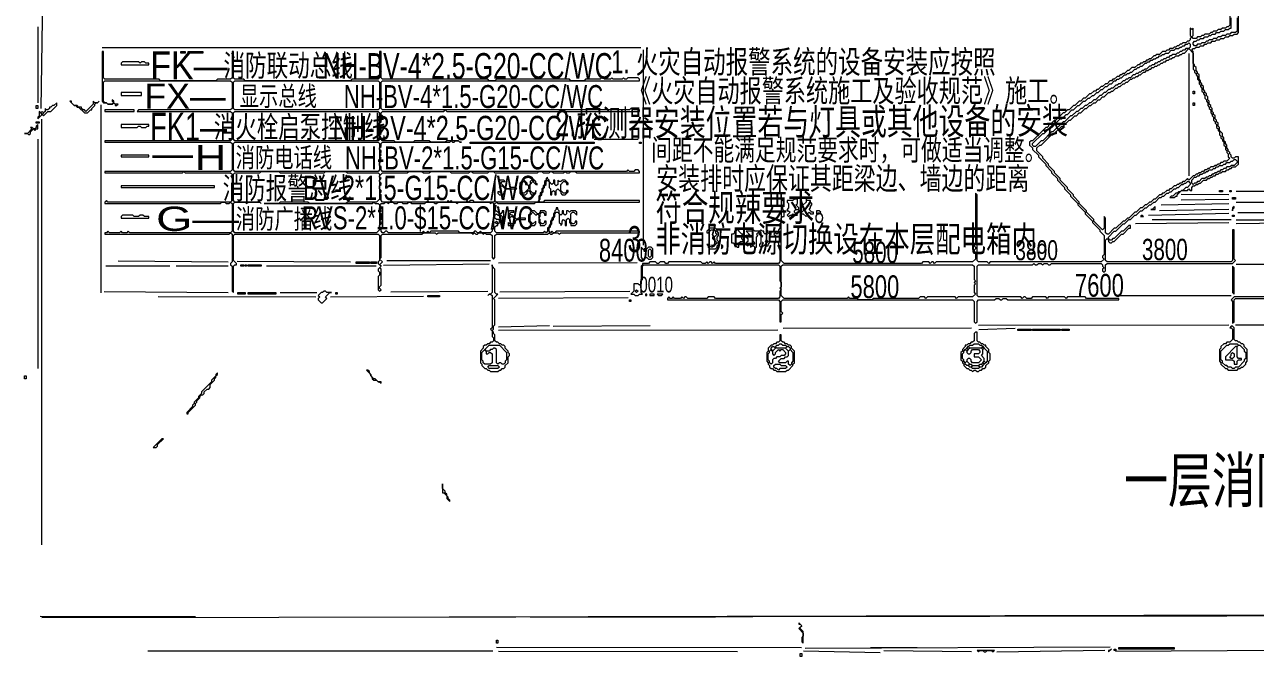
# Model space of a CAD drawing. Extents: x 10 to 1972, y 10 to 1395.
# Drawn here: x 10 to 853, y 10 to 442 of the extents above; entities that cross this region are included whole.
import ezdxf

# ---------------------------------------------------------------- set-up
doc = ezdxf.new("R2010")
doc.units = 0
for name, color, linetype, lineweight in [('OCR_TEXT', 6, 'Continuous', 0), ('TRACE_CURVE', 6, 'Continuous', 0), ('TRACE_STRAIGHT', 5, 'Continuous', 0), ('TRACE_TEXT_SYMBOL', 6, 'Continuous', 0)]:
    doc.layers.add(name, color=color, linetype=linetype, lineweight=lineweight)
doc.styles.add('wqy-unicode', font='wqy-unicode.lff')

msp = doc.modelspace()

# ---------------------------------------------------------------- linework, layer by layer
at = {"layer": 'TRACE_CURVE', "color": 6}
for points in [[(826, 432), (828, 432), (829, 433), (831, 433), (832, 434), (834, 434), (835, 435), (837, 435), (838, 436), (840, 436), (841, 437), (841, 449), (840, 449), (838, 451), (838, 453), (839, 454), (839, 455), (837, 457)], [(835, 449), (835, 442), (834, 441), (833, 441), (832, 440), (830, 440), (829, 439), (827, 439), (826, 438), (824, 438), (823, 437), (822, 437), (821, 436), (818, 436), (817, 435), (816, 435), (815, 434), (813, 434), (812, 433), (810, 433), (809, 434), (810, 435), (810, 440), (809, 439), (808, 440), (808, 435), (809, 434), (808, 433), (808, 432), (807, 431), (806, 431), (805, 430), (803, 430), (802, 429), (801, 429), (800, 428), (799, 428), (798, 427), (797, 427), (796, 426), (794, 426), (793, 425), (792, 425), (791, 424), (789, 424), (787, 422), (785, 422), (784, 421), (783, 421), (781, 419), (780, 419), (779, 418), (778, 418), (777, 417), (776, 417), (775, 416), (774, 416), (773, 415), (772, 415), (770, 413), (768, 413)], [(840, 447), (840, 438), (839, 437), (836, 437), (835, 436), (833, 436), (832, 435), (830, 435), (829, 434), (827, 434), (826, 433), (824, 433), (823, 432), (821, 432), (820, 431), (819, 431), (818, 430), (816, 430), (815, 429), (813, 429), (812, 428), (811, 428), (810, 429), (810, 430), (811, 431), (812, 431), (813, 432), (814, 432), (815, 433), (817, 433), (818, 434), (820, 434), (821, 435), (822, 435), (823, 436), (825, 436), (826, 437), (828, 437), (829, 438), (831, 438), (832, 439), (834, 439), (835, 440), (836, 440), (836, 447)], [(806, 429), (807, 430), (808, 429), (808, 427), (807, 426), (805, 426), (804, 425), (803, 425), (802, 424), (801, 424), (800, 423), (799, 423), (798, 422), (796, 422), (795, 421), (794, 421), (793, 420), (792, 420), (791, 419), (790, 419), (789, 418), (788, 418), (787, 417), (786, 417), (785, 416), (784, 416), (783, 415), (782, 415), (781, 414), (780, 414), (778, 412), (777, 412), (776, 411), (775, 411), (774, 410), (773, 410), (772, 409), (771, 409), (770, 408), (769, 408), (767, 406), (766, 406), (765, 405), (764, 405), (763, 404), (762, 404), (760, 402), (759, 402), (758, 401), (757, 401), (755, 399), (754, 399), (753, 398), (752, 398), (750, 396), (749, 396), (747, 394), (746, 394), (743, 391), (742, 391), (740, 389), (739, 389), (737, 387), (736, 387)], [(835, 354), (835, 355), (834, 356), (834, 357), (833, 358), (833, 360), (832, 361), (832, 362), (831, 363), (831, 365), (830, 366), (830, 368), (828, 370), (828, 372), (827, 373), (827, 375), (826, 376), (826, 377), (825, 378), (825, 380), (824, 381), (824, 382), (823, 383), (823, 385), (822, 386), (822, 387), (821, 388), (821, 390), (820, 391), (820, 393), (819, 394), (819, 395), (818, 396), (818, 397), (817, 398), (817, 400), (816, 401), (816, 402), (815, 403), (815, 404), (814, 405), (814, 408), (813, 409), (813, 410), (812, 411), (812, 413), (811, 414), (811, 415), (810, 416), (810, 424), (809, 425), (810, 426), (811, 426), (812, 427), (814, 427), (815, 428), (817, 428), (818, 429), (819, 429), (820, 430), (822, 430), (823, 431), (825, 431), (826, 432)], [(63, 424), (63, 390), (64, 389), (66, 389), (67, 388), (70, 388), (71, 389), (72, 388), (72, 387), (73, 387), (74, 388), (72, 388), (71, 389), (71, 390), (70, 391), (70, 390), (71, 389), (70, 388), (67, 388), (66, 389), (65, 389), (64, 390), (64, 403), (65, 404), (151, 404), (152, 403), (152, 385), (151, 384), (88, 384), (87, 383), (151, 383), (152, 382), (152, 364), (151, 363), (65, 363), (65, 362), (151, 362), (152, 361), (152, 343), (151, 342), (65, 342), (65, 341), (118, 341), (119, 342), (120, 341), (151, 341), (152, 340), (152, 322), (151, 321), (67, 321), (66, 322), (65, 321), (65, 320), (144, 320), (145, 321), (147, 321), (148, 320), (150, 320), (151, 321), (152, 320), (152, 301), (151, 300), (82, 300), (81, 301)], [(152, 424), (152, 406), (151, 405), (142, 405), (141, 404), (103, 404), (102, 405), (65, 405), (64, 406), (64, 424), (63, 424)], [(264, 362), (263, 363), (255, 363), (254, 364), (254, 365), (253, 366), (253, 367), (254, 368), (254, 373), (253, 374), (253, 375), (254, 376), (254, 382), (255, 383), (297, 383), (298, 384), (299, 383), (431, 383), (431, 384), (427, 384), (426, 385), (425, 385), (424, 384), (255, 384), (254, 385), (254, 403), (255, 404), (431, 404), (431, 405), (430, 406), (423, 406), (422, 405), (421, 405), (420, 406), (419, 405), (413, 405), (412, 406), (411, 405), (407, 405), (406, 406), (405, 406), (404, 405), (394, 405), (393, 404), (384, 404), (383, 405), (333, 405), (332, 404), (328, 404), (327, 405), (255, 405), (254, 406), (254, 424), (253, 424), (253, 406), (252, 405), (234, 405), (233, 404), (161, 404), (160, 405), (154, 405), (153, 406), (153, 424), (152, 424)], [(779, 417), (780, 417), (781, 418), (782, 418), (783, 419), (784, 419), (785, 420), (786, 420), (787, 421), (788, 421), (789, 422), (790, 422), (791, 423), (793, 423), (795, 425), (797, 425), (798, 426), (800, 426), (801, 427), (802, 427), (803, 428), (804, 428), (805, 429), (806, 429)], [(788, 416), (789, 416), (790, 417), (791, 417), (792, 418), (793, 418), (794, 419), (795, 419), (796, 420), (797, 420), (798, 421), (800, 421), (801, 422), (802, 422), (803, 423), (804, 423), (807, 426)], [(807, 426), (810, 423), (810, 412), (811, 411), (811, 410), (812, 409), (812, 408), (813, 407), (813, 405), (814, 404), (814, 402), (815, 401), (815, 400), (816, 399), (816, 397), (817, 396), (817, 395), (818, 394), (818, 392), (819, 391), (819, 390), (820, 389), (820, 387), (821, 386), (821, 385), (822, 384), (822, 382), (823, 381), (823, 380), (824, 379), (824, 377), (825, 376), (825, 375), (826, 374), (826, 372), (827, 371), (827, 370), (828, 369), (828, 367), (829, 366), (829, 365), (830, 364), (830, 363), (831, 362), (831, 360), (832, 359), (832, 357), (833, 356), (833, 355), (834, 354), (834, 352), (835, 351), (833, 349), (831, 349), (830, 348), (829, 348), (828, 347), (827, 347), (826, 346), (825, 346), (824, 345), (822, 345), (821, 344), (820, 344)], [(768, 413), (766, 411), (765, 411), (763, 409), (762, 409), (761, 408), (760, 408), (759, 407), (758, 407), (756, 405), (755, 405), (754, 404), (753, 404), (751, 402), (750, 402), (748, 400), (747, 400), (745, 398), (744, 398), (743, 397), (742, 397), (740, 395), (739, 395), (736, 392), (735, 392), (733, 390), (732, 390), (729, 387), (728, 387), (725, 384), (724, 384), (722, 382), (721, 382), (716, 377), (715, 377), (712, 374), (711, 374), (711, 373), (710, 372), (709, 372), (700, 363), (699, 363), (698, 362), (698, 360), (700, 358), (700, 357), (704, 353), (704, 352), (709, 347), (709, 346), (713, 342), (713, 341), (717, 337), (717, 336), (722, 331), (722, 330), (726, 326), (726, 325), (731, 320), (731, 319), (736, 314), (736, 313), (741, 308), (741, 307)], [(736, 387), (734, 385), (733, 385), (731, 383), (730, 383), (727, 380), (726, 380), (722, 376), (721, 376), (714, 369), (713, 369), (707, 363), (706, 363), (702, 359), (701, 359), (700, 360), (700, 361), (707, 368), (708, 368), (714, 374), (715, 374), (719, 378), (720, 378), (723, 381), (724, 381), (727, 384), (728, 384), (731, 387), (732, 387), (735, 390), (736, 390), (738, 392), (739, 392), (741, 394), (742, 394), (744, 396), (745, 396), (747, 398), (748, 398), (750, 400), (751, 400), (753, 402), (754, 402), (756, 404), (757, 404), (758, 405), (759, 405), (760, 406), (761, 406), (763, 408), (764, 408), (765, 409), (766, 409), (767, 410), (768, 410), (770, 412), (771, 412), (772, 413), (773, 413), (774, 414), (775, 414), (777, 416), (778, 416), (779, 417)], [(719, 337), (715, 341), (715, 342), (711, 346), (711, 347), (707, 351), (707, 352), (703, 356), (703, 358), (705, 360), (706, 360), (713, 367), (714, 367), (720, 373), (721, 373), (725, 377), (726, 377), (729, 380), (730, 380), (732, 382), (733, 382), (736, 385), (737, 385), (739, 387), (740, 387), (742, 389), (743, 389), (745, 391), (746, 391), (748, 393), (749, 393), (752, 396), (753, 396), (754, 397), (755, 397), (757, 399), (758, 399), (759, 400), (760, 400), (762, 402), (763, 402), (764, 403), (765, 403), (767, 405), (768, 405), (769, 406), (770, 406), (771, 407), (772, 407), (773, 408), (774, 408), (776, 410), (777, 410), (778, 411), (779, 411), (780, 412), (781, 412), (782, 413), (783, 413), (784, 414), (785, 414), (786, 415), (787, 415), (788, 416)], [(316, 342), (317, 341), (327, 341), (328, 342), (331, 342), (332, 341), (361, 341), (362, 342), (364, 342), (365, 341), (369, 341), (370, 342), (371, 342), (372, 341), (379, 341), (380, 342), (381, 341), (383, 341), (384, 342), (387, 342), (388, 341), (431, 341), (431, 342), (430, 343), (428, 343), (427, 342), (424, 342), (423, 343), (422, 342), (255, 342), (254, 343), (254, 345), (253, 346), (253, 348), (254, 349), (253, 350), (254, 351), (253, 352), (254, 353), (253, 354), (254, 355), (254, 356), (253, 357), (253, 358), (254, 359), (254, 361), (255, 362), (301, 362), (302, 363), (303, 362), (304, 362), (305, 363), (307, 363), (308, 362), (309, 362), (308, 362), (307, 363), (299, 363), (298, 362), (288, 362), (287, 363), (277, 363), (276, 362), (264, 362)], [(800, 331), (802, 333), (803, 333), (804, 334), (805, 334), (806, 335), (807, 335), (808, 334), (808, 333), (806, 331), (805, 331), (803, 329), (802, 329), (801, 328), (800, 328), (799, 327), (798, 327), (796, 325), (795, 325), (794, 324), (797, 324), (798, 325), (799, 325), (799, 326), (802, 329), (806, 329), (807, 330), (808, 329), (809, 329), (809, 331), (810, 332), (811, 332), (812, 333), (813, 333), (814, 334), (815, 334), (817, 336), (819, 336), (820, 337), (821, 337), (822, 338), (823, 338), (824, 339), (825, 339), (826, 340), (827, 340), (828, 341), (829, 341), (830, 342), (832, 342), (833, 343), (834, 343), (835, 344), (836, 344), (837, 345), (839, 345), (841, 347), (841, 352), (839, 352), (838, 351), (837, 351), (836, 352), (836, 353), (835, 354)], [(368, 337), (368, 338), (367, 337), (367, 336), (366, 335), (366, 333), (365, 332), (365, 331), (364, 330), (364, 328), (363, 327), (363, 326), (362, 325), (362, 322), (361, 321), (333, 321), (332, 322), (332, 335), (332, 322), (331, 321), (318, 321), (317, 322), (315, 322), (314, 321), (313, 322), (312, 321), (303, 321), (302, 322), (301, 321), (300, 322), (299, 321), (287, 321), (286, 322), (285, 321), (262, 321), (261, 322), (260, 321), (255, 321), (254, 322), (254, 326), (253, 327), (254, 328), (254, 329), (253, 330), (253, 332), (254, 333), (254, 334), (253, 335), (253, 336), (254, 337), (253, 338), (253, 339), (255, 341), (272, 341), (273, 342), (282, 342), (283, 341), (287, 341), (288, 342), (301, 342), (302, 341), (314, 341), (315, 342), (316, 342)], [(820, 344), (819, 343), (818, 343), (817, 342), (816, 342), (815, 341), (814, 341), (813, 340), (812, 340), (811, 339), (810, 339), (807, 336), (806, 337), (804, 335), (803, 335), (802, 334), (801, 334), (800, 333), (799, 333), (798, 332), (797, 332), (795, 330), (794, 330), (793, 329), (792, 329), (790, 327), (789, 327), (788, 326), (787, 326), (784, 323), (783, 323), (781, 321), (780, 321), (778, 319), (777, 319), (775, 317), (774, 317), (771, 314), (770, 314), (766, 310), (765, 310), (763, 308), (762, 308), (757, 303), (756, 303), (752, 299), (751, 299), (750, 300), (750, 310), (749, 311), (749, 303), (748, 302), (742, 308), (742, 309), (737, 314), (737, 315), (732, 320), (732, 321), (728, 325), (728, 326), (724, 330), (724, 331), (719, 336), (719, 337)], [(359, 320), (360, 321), (431, 321), (431, 322), (366, 322), (365, 321), (363, 321), (362, 322), (363, 323), (363, 325), (364, 326), (364, 327), (365, 328), (365, 330), (366, 331), (366, 332), (367, 333), (367, 335), (368, 336), (369, 335), (369, 331), (370, 330), (370, 326), (371, 326), (371, 328), (372, 329), (373, 328), (373, 326), (374, 326), (374, 329), (375, 330), (377, 328), (377, 327), (378, 326), (380, 326), (382, 328), (382, 329), (381, 329), (381, 328), (380, 327), (379, 327), (377, 329), (377, 333), (379, 335), (380, 335), (381, 334), (381, 333), (382, 333), (382, 334), (380, 336), (378, 336), (377, 335), (376, 335), (375, 336), (375, 333), (374, 332), (373, 333), (373, 336), (372, 336), (372, 334), (371, 333), (369, 335), (369, 336), (368, 337)], [(748, 274), (749, 273), (750, 274), (750, 278), (751, 279), (837, 279), (839, 281), (838, 282), (838, 302), (837, 302), (837, 281), (836, 280), (751, 280), (750, 281), (750, 295), (751, 296), (752, 295), (752, 294), (753, 293), (754, 293), (755, 294), (756, 294), (761, 299), (762, 299), (766, 303), (767, 303), (767, 305), (766, 305), (762, 301), (761, 301), (756, 296), (755, 296), (754, 295), (753, 295), (752, 296), (752, 297), (756, 301), (757, 301), (762, 306), (763, 306), (766, 309), (767, 309), (770, 312), (771, 312), (774, 315), (775, 315), (777, 317), (778, 317), (780, 319), (781, 319), (783, 321), (784, 321), (787, 324), (788, 324), (789, 325), (790, 325), (792, 327), (793, 327), (794, 328), (795, 328), (797, 330), (798, 330), (799, 331), (800, 331)], [(256, 320), (257, 321), (258, 321), (259, 320), (260, 321), (262, 321), (263, 320), (265, 320), (266, 321), (268, 321), (269, 320), (272, 320), (273, 321), (274, 321), (275, 320), (284, 320), (285, 321), (290, 321), (291, 320), (292, 320), (293, 321), (305, 321), (306, 320), (307, 321), (328, 321), (329, 320), (330, 321), (331, 320), (331, 303), (330, 302), (330, 301), (329, 300), (323, 300), (322, 301), (321, 300), (320, 300), (319, 301), (318, 301), (317, 300), (308, 300), (307, 301), (288, 301), (287, 300), (286, 301), (285, 300), (284, 300), (283, 301), (282, 300), (259, 300), (258, 301), (257, 301), (256, 300), (255, 300), (254, 301), (254, 303), (253, 304), (253, 305), (254, 306), (254, 307), (253, 308), (254, 309), (254, 313), (253, 314), (254, 315)], [(385, 314), (386, 314), (388, 312), (388, 314), (387, 315), (384, 315), (383, 314), (382, 315), (381, 315), (381, 313), (380, 312), (379, 313), (379, 315), (378, 315), (378, 313), (377, 312), (376, 313), (376, 315), (375, 316), (375, 317), (374, 317), (374, 316), (373, 315), (373, 314), (372, 313), (372, 311), (371, 310), (371, 309), (370, 308), (370, 306), (369, 305), (369, 304), (368, 303), (368, 301), (367, 300), (366, 301), (365, 300), (333, 300), (332, 301), (332, 304), (333, 305), (334, 305), (334, 306), (335, 307), (335, 309), (333, 309), (332, 310), (332, 312), (333, 313), (334, 312), (336, 312), (337, 311), (337, 305), (338, 305), (338, 315), (337, 315), (337, 314), (336, 313), (335, 313), (332, 316), (332, 320), (333, 321), (334, 320), (359, 320)], [(741, 307), (746, 302), (746, 301), (749, 298), (749, 285), (748, 284), (748, 283), (749, 282), (747, 280), (671, 280), (670, 279), (669, 280), (663, 280), (662, 281), (662, 326), (661, 327), (661, 292), (660, 291), (661, 290), (661, 289), (660, 288), (660, 287), (661, 286), (661, 282), (659, 280), (634, 280), (633, 279), (632, 280), (631, 280), (630, 279), (629, 280), (625, 280), (624, 279), (530, 279), (528, 281), (528, 310), (529, 311), (530, 311), (530, 315), (529, 316), (529, 319), (530, 320), (530, 321), (528, 323), (528, 327), (528, 307), (527, 306), (527, 303), (526, 302), (526, 300), (525, 299), (524, 300), (523, 299), (524, 298), (524, 293), (525, 294), (526, 293), (526, 292), (527, 291), (527, 280), (526, 279), (483, 279), (482, 280), (481, 279)], [(254, 315), (253, 316), (253, 317), (254, 318), (253, 319), (254, 320), (256, 320)], [(323, 300), (324, 299), (325, 300), (326, 299), (329, 299), (330, 298), (330, 283), (331, 282), (332, 283), (332, 298), (333, 299), (368, 299), (369, 300), (370, 299), (371, 299), (372, 300), (375, 300), (376, 299), (377, 300), (431, 300), (431, 301), (374, 301), (373, 300), (372, 300), (371, 301), (370, 300), (369, 301), (369, 303), (370, 304), (370, 305), (371, 306), (371, 308), (372, 309), (372, 310), (373, 311), (373, 313), (374, 314), (375, 314), (376, 313), (376, 307), (377, 306), (377, 305), (378, 306), (378, 308), (379, 309), (380, 308), (380, 305), (381, 305), (381, 309), (382, 310), (383, 309), (383, 307), (384, 306), (384, 305), (387, 305), (388, 306), (388, 308), (387, 308), (387, 307), (386, 306), (385, 306), (384, 307), (384, 313), (385, 314)], [(81, 301), (80, 300), (77, 300), (76, 301), (75, 300), (68, 300), (67, 301), (66, 300), (65, 300), (65, 299), (150, 299), (151, 300), (152, 299), (152, 280), (151, 279), (151, 278), (152, 277), (152, 260), (153, 259), (153, 277), (154, 278), (155, 278), (155, 279), (153, 281), (153, 298), (154, 299), (252, 299), (253, 298), (253, 281), (252, 280), (252, 279), (254, 277), (252, 275), (252, 274), (253, 273), (253, 271), (252, 270), (252, 261), (253, 260), (254, 261), (253, 262), (253, 263), (254, 264), (254, 275), (253, 276), (254, 277), (253, 278), (255, 280), (253, 282), (254, 283), (254, 298), (255, 299), (282, 299), (283, 300), (291, 300), (292, 299), (293, 300), (316, 300), (317, 299), (318, 300), (319, 299), (320, 299), (321, 300), (323, 300)], [(481, 279), (480, 280), (479, 280), (478, 279), (477, 280), (476, 279), (474, 279), (473, 280), (451, 280), (450, 279), (449, 279), (448, 280), (445, 280), (444, 279), (443, 279), (442, 280), (438, 280), (437, 279), (433, 279), (433, 278), (432, 277), (432, 265), (431, 264), (430, 265), (427, 265), (427, 260), (425, 258), (427, 258), (428, 257), (430, 257), (431, 258), (433, 258), (432, 259), (432, 267), (433, 268), (433, 277), (434, 278), (526, 278), (527, 277), (527, 267), (528, 266), (528, 263), (527, 262), (528, 261), (527, 260), (527, 256), (526, 255), (483, 255), (482, 256), (478, 256), (477, 255), (464, 255), (463, 256), (462, 256), (461, 255), (460, 256), (459, 255), (455, 255), (454, 256), (453, 255), (452, 255), (451, 256), (450, 255), (450, 254)], [(450, 254), (526, 254), (527, 253), (527, 239), (528, 239), (528, 244), (529, 245), (528, 246), (528, 253), (529, 254), (659, 254), (660, 253), (660, 239), (661, 238), (662, 239), (662, 253), (663, 254), (674, 254), (675, 255), (677, 255), (678, 254), (679, 254), (680, 255), (682, 255), (683, 254), (759, 254), (759, 255), (737, 255), (736, 256), (724, 256), (723, 255), (722, 256), (711, 256), (710, 255), (709, 256), (700, 256), (699, 255), (696, 255), (695, 256), (694, 256), (693, 255), (692, 256), (663, 256), (662, 257), (662, 277), (663, 278), (700, 278), (701, 279), (702, 278), (703, 278), (704, 279), (706, 279), (707, 278), (708, 279), (710, 279), (711, 278), (712, 278), (713, 279), (747, 279), (748, 278), (748, 277), (749, 276), (748, 275), (748, 274)], [(330, 278), (330, 259), (329, 258), (328, 258), (327, 257), (328, 258), (329, 258), (330, 257), (330, 235), (329, 234), (330, 233), (330, 229), (331, 228), (331, 226), (330, 225), (329, 225), (328, 224), (327, 224), (326, 223), (325, 223), (324, 222), (324, 221), (322, 219), (322, 211), (323, 210), (323, 209), (325, 207), (326, 207), (327, 206), (328, 206), (329, 205), (334, 205), (335, 206), (336, 206), (337, 207), (338, 207), (339, 208), (339, 209), (341, 211), (341, 215), (342, 216), (342, 217), (341, 218), (341, 219), (339, 221), (339, 222), (338, 223), (337, 223), (336, 224), (335, 224), (334, 225), (333, 225), (332, 226), (332, 230), (331, 231), (331, 232), (330, 233), (331, 234), (331, 236), (332, 237), (332, 254), (331, 255), (334, 258), (333, 258)], [(333, 258), (332, 259), (332, 275), (330, 277), (330, 278)]]:
    msp.add_lwpolyline(points, dxfattribs=at)
for points in [[(153, 403), (154, 404), (252, 404), (253, 403), (253, 385), (252, 384), (154, 384), (153, 385)], [(153, 382), (154, 383), (252, 383), (253, 382), (253, 364), (252, 363), (154, 363), (153, 364)], [(153, 361), (154, 362), (252, 362), (253, 361), (253, 343), (252, 342), (154, 342), (153, 343)], [(837, 349), (838, 350), (839, 350), (840, 349), (840, 348), (838, 346), (836, 346), (835, 345), (833, 345), (832, 344), (831, 344), (830, 343), (829, 343), (828, 342), (827, 342), (826, 341), (825, 341), (824, 340), (823, 340), (822, 339), (821, 339), (820, 338), (819, 338), (818, 337), (816, 337), (814, 335), (813, 335), (812, 334), (811, 334), (810, 333), (809, 334), (809, 336), (811, 338), (812, 338), (813, 339), (814, 339), (815, 340), (816, 340), (817, 341), (818, 341), (819, 342), (820, 342), (821, 343), (823, 343), (824, 344), (825, 344), (826, 345), (827, 345), (828, 346), (830, 346), (831, 347), (832, 347), (833, 348), (835, 348), (836, 349)], [(171, 341), (172, 342), (184, 342), (185, 341), (215, 341), (216, 342), (230, 342), (231, 341), (252, 341), (253, 340), (253, 323), (251, 321), (231, 321), (230, 320), (205, 320), (204, 321), (185, 321), (184, 320), (174, 320), (248, 320), (249, 321), (250, 320), (252, 320), (253, 319), (253, 302), (251, 300), (154, 300), (153, 301), (153, 320), (154, 321), (161, 321), (162, 320), (163, 321), (171, 321), (172, 320), (171, 321), (154, 321), (153, 322), (153, 340), (154, 341)], [(332, 307), (333, 308), (334, 307), (333, 306)], [(528, 277), (529, 278), (659, 278), (660, 277), (660, 268), (661, 267), (660, 266), (661, 265), (660, 264), (660, 259), (661, 258), (659, 256), (649, 256), (648, 255), (647, 256), (628, 256), (627, 255), (626, 256), (623, 256), (622, 255), (591, 255), (590, 254), (581, 254), (580, 255), (575, 255), (574, 256), (573, 255), (530, 255), (528, 257)], [(428, 260), (429, 261), (430, 260), (429, 259)], [(325, 220), (326, 219), (326, 217), (327, 217), (328, 218), (329, 218), (330, 217), (330, 211), (329, 210), (325, 210), (324, 211), (324, 212), (323, 213), (323, 218)], [(328, 223), (335, 223), (340, 218), (340, 213), (339, 212), (339, 211), (338, 210), (337, 210), (336, 211), (335, 211), (334, 210), (333, 211), (333, 220), (332, 221), (331, 221), (330, 220), (329, 220), (328, 219), (326, 219), (325, 220)], [(327, 208), (328, 209), (334, 209), (335, 208), (334, 207), (328, 207)]]:
    msp.add_lwpolyline(points, close=True, dxfattribs=at)
at = {"layer": 'TRACE_STRAIGHT', "color": 5}
for p, q in [((21.41, 385.11), (22.48, 461.37)), ((19, 441), (19, 389)), ((63.12, 426.86), (431.88, 426.85)), ((433.59, 291.38), (433.61, 425.13)), ((807.07, 422.62), (807.07, 338.87)), ((62.07, 387.62), (62.07, 258.88)), ((21.7, 86.38), (21.71, 377.62)), ((19, 364), (19, 207)), ((400, 364), (430, 364)), ((801.86, 326.4), (834.38, 326.05)), ((801.86, 322.49), (834.39, 323.01)), ((839.37, 328.48), (1089.37, 328.51)), ((839.38, 320.8), (1098.13, 320.94)), ((779.36, 312.07), (834.39, 313.36)), ((786.85, 315.12), (834.38, 316.07)), ((788.1, 319.15), (834.4, 320.02)), ((840.63, 313.74), (1020.63, 313.78)), ((770.6, 306.34), (834.37, 307)), ((782, 309), (836, 309)), ((839.36, 306.35), (904.37, 307.03)), ((839.37, 308.77), (1098.12, 309.02)), ((74.11, 280.81), (149.36, 280.01)), ((155.61, 280.52), (233.12, 280.01)), ((255.62, 277.75), (328.13, 278.68)), ((258, 281), (329, 281)), ((334.37, 279.35), (429.37, 279.55)), ((839.38, 278.4), (1096.88, 278.4)), ((65.63, 277.37), (109.38, 277.38)), ((113.84, 277.41), (149.38, 277.24)), ((175.62, 277.28), (250.63, 277.38)), ((64.38, 259.82), (149.38, 259.13)), ((101.35, 256.34), (209.38, 256.14)), ((185, 259), (210, 259)), ((219.38, 256.02), (283.13, 256.5)), ((260.62, 259.62), (327.13, 260.03)), ((334.37, 255.27), (423.13, 255.7)), ((335.36, 259.58), (424.38, 260.1)), ((760, 257), (836, 257)), ((334.36, 235.65), (369.4, 236.53)), ((371.87, 236.14), (438.13, 236.54)), ((663.12, 236.81), (834.38, 236.89)), ((839, 237), (867, 237)), ((334.37, 233.39), (525.63, 233.45)), ((529.38, 234.71), (658.13, 234.8)), ((663.13, 233.7), (688.14, 234.58)), ((20.63, 37.55), (126.88, 37.33)), ((21.88, 36.72), (833.13, 37.74)), ((300.62, 37.17), (968.12, 38.59)), ((356, 37), (483, 37)), ((728, 38), (968, 38)), ((834.38, 38.13), (969.38, 38.29)), ((94.38, 13.74), (330.63, 13.89)), ((333.13, 16.37), (541.88, 15.99)), ((334.37, 13.48), (498.13, 13.29)), ((543.12, 13.7), (595.65, 12.56)), ((544.37, 15.59), (753.14, 16.56)), ((589, 16), (621, 16)), ((598.13, 14.01), (658.15, 13.28)), ((675.62, 13.11), (749.39, 14.22)), ((756.87, 13.5), (913.12, 14.57))]:
    msp.add_line(p, q, dxfattribs=at)
at = {"layer": 'TRACE_TEXT_SYMBOL', "color": 6}
for points in [[(117, 424), (120, 424), (120, 423), (117, 423)], [(122, 424), (132, 424), (132, 423), (122, 423)], [(77, 417), (76, 416), (76, 415), (95, 415), (95, 416), (93, 416), (92, 417), (90, 417), (89, 416), (88, 417)], [(810, 397), (811, 397), (811, 395), (810, 395)], [(32, 389), (30, 387), (29, 387), (28, 386), (27, 386), (27, 385), (26, 384), (25, 384), (24, 385), (24, 383), (23, 382), (22, 383), (21, 382), (20, 383), (20, 380), (19, 379), (19, 378), (22, 381), (23, 380), (26, 383), (28, 383), (32, 387)], [(41, 390), (44, 387), (45, 387), (46, 386), (47, 386), (51, 382), (53, 382), (55, 384), (56, 384), (56, 385), (58, 387), (58, 388), (59, 389), (60, 389), (61, 390), (60, 389), (58, 389), (57, 390), (57, 388), (52, 383), (51, 384), (50, 384), (49, 385), (49, 386), (47, 386), (46, 387), (44, 387), (42, 389), (42, 390)], [(76, 396), (76, 394), (90, 394), (90, 396)], [(810, 389), (811, 389), (811, 387), (810, 387)], [(18, 387), (19, 387), (19, 385), (18, 385)], [(21, 382), (22, 383), (23, 382), (22, 381)], [(65, 384), (65, 383), (85, 383), (85, 384)], [(19, 374), (18, 373), (18, 372), (17, 371), (16, 371), (15, 372), (14, 372), (15, 371), (12, 368), (10, 368), (12, 368), (13, 367), (14, 368), (14, 369), (16, 371), (17, 370), (18, 371), (19, 371)], [(18, 376), (20, 376), (20, 375), (18, 375)], [(76, 374), (76, 372), (87, 372), (88, 373), (89, 373), (90, 372), (93, 372), (94, 373), (95, 373), (95, 374)], [(315, 362), (400, 362), (400, 361), (315, 361)], [(431, 362), (432, 362), (432, 361), (431, 361)], [(76, 353), (76, 352), (95, 352), (95, 353)], [(76, 332), (76, 331), (140, 331), (140, 332)], [(335, 336), (335, 331), (336, 332), (337, 332), (339, 330), (339, 329), (338, 328), (338, 327), (337, 326), (335, 328), (334, 328), (334, 327), (335, 326), (338, 326), (339, 327), (339, 329), (340, 330), (347, 330), (346, 331), (343, 331), (342, 330), (340, 330), (336, 334), (337, 335), (339, 335), (338, 336)], [(351, 336), (349, 334), (349, 327), (350, 326), (353, 326), (354, 327), (354, 328), (355, 329), (356, 328), (356, 327), (357, 326), (359, 326), (360, 327), (360, 329), (360, 328), (359, 327), (358, 327), (356, 329), (356, 333), (358, 335), (360, 333), (361, 333), (360, 334), (360, 335), (359, 336), (357, 336), (356, 335), (356, 333), (355, 332), (354, 333), (354, 334), (352, 336)], [(350, 334), (351, 335), (352, 335), (353, 334), (353, 333), (354, 333), (355, 332), (355, 330), (352, 327), (351, 327), (350, 328), (350, 329), (349, 330), (349, 332), (350, 333)], [(828, 329), (830, 329), (830, 328), (828, 328)], [(835, 329), (836, 329), (836, 328), (835, 328)], [(537, 323), (536, 322), (532, 322), (532, 321), (533, 320), (533, 317), (532, 316), (532, 315), (533, 315), (534, 314), (532, 312), (533, 311), (534, 312), (535, 312), (536, 313), (537, 312), (539, 312), (537, 314), (537, 315), (538, 316), (540, 316), (540, 317), (538, 319), (539, 320), (539, 323)], [(545, 323), (545, 321), (543, 319), (542, 319), (542, 318), (543, 317), (543, 315), (542, 314), (541, 314), (542, 313), (543, 313), (545, 311), (546, 312), (546, 313), (547, 314), (548, 313), (550, 313), (550, 314), (549, 314), (547, 316), (548, 317), (548, 318), (549, 319), (549, 320), (548, 321), (548, 322), (546, 322)], [(837, 324), (839, 324), (839, 323), (837, 323)], [(77, 312), (76, 311), (76, 310), (95, 310), (95, 311), (92, 311), (91, 312), (89, 312), (88, 311), (85, 311), (84, 312)], [(342, 315), (341, 314), (341, 310), (342, 310), (343, 311), (344, 311), (345, 310), (345, 307), (344, 306), (342, 306), (341, 307), (341, 305), (345, 305), (345, 306), (346, 307), (346, 308), (347, 309), (353, 309), (353, 310), (348, 310), (347, 309), (344, 312), (343, 312), (342, 313), (343, 314), (345, 314), (345, 315)], [(357, 315), (356, 314), (356, 313), (355, 312), (355, 308), (356, 307), (356, 306), (357, 305), (359, 305), (360, 306), (360, 308), (358, 306), (356, 308), (356, 312), (358, 314), (360, 312), (361, 313), (362, 312), (362, 307), (363, 306), (363, 305), (366, 305), (367, 306), (367, 308), (366, 308), (366, 307), (365, 306), (364, 306), (363, 307), (363, 309), (362, 310), (363, 311), (363, 313), (364, 314), (365, 314), (366, 313), (366, 312), (367, 312), (367, 314), (366, 315), (363, 315), (363, 314), (362, 313), (361, 313), (359, 315)], [(552, 315), (552, 313), (554, 313), (555, 314), (554, 315)], [(775, 312), (774, 311), (776, 311)], [(784, 318), (782, 316), (781, 316), (784, 316)], [(838, 318), (837, 317), (837, 315), (837, 316), (838, 317)], [(837, 312), (838, 312), (838, 311), (837, 311)], [(479, 303), (477, 301), (477, 300), (478, 300), (480, 302), (482, 302), (483, 301), (483, 300), (484, 299), (482, 297), (481, 297), (481, 296), (484, 293), (481, 290), (480, 290), (479, 291), (479, 292), (477, 292), (478, 291), (478, 290), (479, 289), (483, 289), (484, 290), (484, 291), (485, 292), (485, 294), (484, 295), (484, 297), (485, 298), (485, 300), (484, 301), (484, 302), (483, 303)], [(498, 302), (497, 301), (496, 301), (496, 300), (495, 299), (494, 299), (494, 293), (495, 293), (496, 292), (496, 291), (497, 291), (498, 290), (499, 290), (499, 293), (500, 294), (502, 294), (502, 295), (501, 296), (501, 298), (502, 299), (501, 299), (499, 301), (499, 302)], [(509, 302), (508, 301), (504, 301), (506, 299), (505, 298), (504, 298), (504, 297), (505, 296), (505, 294), (504, 293), (504, 292), (505, 291), (506, 292), (507, 291), (507, 290), (508, 291), (509, 291), (510, 290), (511, 290), (511, 297), (512, 298), (511, 299), (513, 301), (514, 300), (514, 293), (513, 292), (513, 291), (514, 290), (515, 290), (517, 292), (518, 291), (519, 291), (519, 292), (520, 293), (520, 298), (521, 299), (521, 300), (520, 299), (519, 300), (519, 301), (518, 302), (518, 300), (517, 299), (516, 300), (516, 301), (515, 301), (514, 302), (513, 301), (510, 301)], [(505, 298), (506, 299), (507, 298), (506, 297)], [(517, 294), (518, 295), (519, 294), (518, 293)], [(432, 290), (432, 283), (433, 282), (433, 281), (435, 283), (436, 283), (437, 282), (439, 282), (440, 283), (440, 289), (439, 290), (437, 290), (436, 289), (435, 289), (434, 288)], [(437, 288), (438, 289), (439, 288), (439, 284), (438, 283), (437, 284)], [(487, 292), (487, 289), (488, 290), (488, 291)], [(508, 293), (509, 294), (510, 293), (509, 292)], [(237, 280), (246, 280), (246, 279), (237, 279)], [(247, 280), (251, 280), (251, 279), (247, 279)], [(158, 278), (160, 278), (160, 277), (158, 277)], [(161, 278), (162, 278), (162, 277), (161, 277)], [(163, 278), (172, 278), (172, 277), (163, 277)], [(837, 277), (837, 259), (838, 258), (838, 276)], [(156, 259), (161, 259), (161, 258), (156, 258)], [(163, 259), (182, 259), (182, 258), (163, 258)], [(215, 260), (214, 259), (213, 259), (211, 257), (212, 256), (211, 255), (211, 254), (213, 252), (214, 252), (217, 255), (216, 256), (219, 259), (220, 259), (217, 259), (216, 260)], [(223, 259), (224, 259), (224, 258), (223, 258)], [(286, 257), (294, 257), (294, 256), (286, 256)], [(424, 254), (425, 254), (425, 253), (424, 253)], [(435, 258), (435, 257), (436, 257), (436, 258)], [(438, 258), (438, 257), (441, 257), (441, 258)], [(443, 258), (444, 257), (446, 257), (447, 258)], [(836, 236), (835, 235), (836, 235), (837, 234), (837, 227), (835, 225), (833, 225), (832, 224), (831, 224), (829, 222), (829, 221), (828, 220), (828, 212), (829, 211), (829, 210), (832, 207), (833, 207), (834, 206), (840, 206), (841, 207), (842, 207), (843, 208), (844, 208), (846, 210), (846, 211), (847, 212), (847, 220), (845, 222), (845, 223), (844, 224), (843, 224), (842, 225), (841, 225), (840, 226), (839, 226), (838, 227), (838, 235), (837, 236)], [(527, 230), (527, 226), (526, 225), (525, 225), (524, 224), (523, 224), (522, 223), (521, 223), (519, 221), (519, 219), (518, 218), (518, 212), (519, 211), (519, 210), (520, 209), (520, 208), (521, 207), (522, 207), (523, 206), (524, 206), (525, 205), (531, 205), (532, 206), (533, 206), (536, 209), (536, 210), (537, 211), (537, 219), (535, 221), (535, 222), (534, 223), (533, 223), (532, 224), (531, 224), (530, 225), (529, 225), (528, 226), (528, 230)], [(661, 232), (660, 231), (660, 226), (659, 225), (658, 225), (657, 224), (656, 224), (655, 223), (654, 223), (654, 222), (652, 220), (652, 219), (651, 218), (651, 213), (652, 212), (652, 211), (653, 210), (653, 209), (655, 207), (656, 207), (657, 206), (658, 206), (659, 205), (660, 206), (661, 206), (662, 205), (663, 205), (664, 206), (665, 206), (666, 207), (667, 207), (668, 208), (668, 209), (670, 211), (670, 212), (671, 213), (671, 217), (670, 218), (670, 220), (668, 222), (668, 223), (667, 223), (666, 224), (665, 224), (664, 225), (663, 225), (662, 226), (662, 232)], [(690, 234), (699, 234), (699, 233), (690, 233)], [(700, 234), (719, 234), (719, 233), (700, 233)], [(720, 234), (725, 234), (725, 233), (720, 233)], [(520, 219), (521, 220), (522, 219), (522, 217), (523, 216), (524, 217), (524, 218), (526, 220), (527, 219), (528, 220), (529, 220), (531, 218), (531, 217), (530, 216), (528, 216), (527, 215), (525, 215), (524, 214), (523, 214), (522, 213), (522, 211), (521, 210), (520, 211), (520, 212), (519, 213), (519, 217), (520, 218)], [(521, 221), (522, 222), (523, 222), (524, 221), (522, 219), (521, 220)], [(526, 223), (527, 224), (528, 224), (529, 223), (531, 223), (532, 222), (531, 221), (525, 221), (524, 222), (525, 223)], [(533, 219), (534, 220), (536, 218), (536, 212), (535, 211), (535, 210), (534, 209), (533, 210), (533, 212), (532, 212), (531, 211), (527, 211), (526, 212), (528, 214), (530, 214), (531, 215), (532, 215), (533, 216)], [(531, 221), (532, 222), (533, 222), (534, 221), (534, 220), (533, 219)], [(653, 219), (654, 220), (655, 219), (655, 218), (656, 217), (657, 217), (658, 218), (658, 219), (659, 220), (663, 220), (664, 219), (664, 218), (663, 217), (660, 217), (660, 215), (663, 215), (665, 213), (663, 211), (659, 211), (658, 212), (658, 213), (657, 214), (656, 214), (655, 213), (655, 212), (654, 211), (653, 212), (653, 213), (652, 214), (652, 217), (653, 218)], [(654, 220), (655, 221), (656, 220), (655, 219)], [(655, 221), (656, 222), (657, 221), (656, 220)], [(659, 223), (660, 224), (663, 224), (664, 223), (665, 223), (666, 222), (665, 221), (657, 221), (656, 222), (657, 223)], [(665, 221), (666, 222), (667, 221), (666, 220)], [(666, 220), (667, 221), (669, 219), (669, 212), (668, 211), (667, 212), (667, 214), (665, 216), (666, 217)], [(834, 223), (835, 224), (840, 224), (841, 223), (840, 222), (839, 222), (832, 215), (832, 213), (837, 213), (838, 212), (838, 210), (840, 210), (840, 212), (841, 213), (843, 213), (843, 214), (841, 214), (840, 215), (840, 222), (841, 223), (842, 223), (845, 220), (845, 219), (846, 218), (846, 214), (845, 213), (845, 212), (841, 208), (839, 208), (838, 207), (837, 207), (836, 208), (834, 208), (833, 209), (832, 209), (830, 211), (830, 212), (829, 213), (829, 219), (833, 223)], [(654, 211), (655, 212), (657, 210), (656, 209), (655, 209), (654, 210)], [(665, 210), (666, 211), (667, 210), (666, 209)], [(666, 211), (667, 212), (668, 211), (667, 210)], [(836, 217), (837, 218), (838, 217), (838, 215), (837, 214), (836, 214), (835, 215), (836, 216)], [(142, 204), (141, 203), (141, 202), (138, 199), (138, 198), (131, 191), (131, 190), (129, 188), (129, 187), (126, 184), (126, 183), (125, 182), (125, 181), (121, 177), (121, 176), (122, 176), (122, 177), (127, 182), (127, 183), (128, 184), (128, 185), (130, 187), (130, 188), (131, 189), (132, 189), (133, 190), (133, 191), (135, 193), (136, 193), (137, 194), (137, 196), (140, 199), (140, 200), (141, 201), (141, 202), (142, 203)], [(244, 206), (247, 203), (247, 202), (248, 201), (248, 200), (249, 199), (251, 199), (252, 198), (253, 198), (254, 197), (254, 198), (252, 198), (250, 200), (249, 200), (247, 202), (247, 203), (246, 204), (246, 205), (245, 206)], [(523, 209), (524, 210), (527, 210), (528, 209), (531, 209), (532, 208), (531, 207), (527, 207), (526, 206), (525, 207), (524, 207), (523, 208)], [(656, 209), (657, 210), (658, 210), (659, 209), (658, 208), (657, 208)], [(658, 208), (659, 209), (663, 209), (664, 208), (663, 207), (659, 207)], [(663, 209), (664, 210), (665, 210), (666, 209), (665, 208), (664, 208)], [(10, 202), (11, 202), (11, 200), (10, 200)], [(104, 159), (98, 153), (100, 153), (101, 154), (101, 155), (105, 159)], [(296, 128), (296, 122), (297, 122), (299, 120), (299, 118), (301, 116), (301, 117), (300, 118), (300, 119), (299, 120), (299, 121), (298, 122), (298, 123), (296, 125)], [(540, 33), (540, 32), (541, 32), (542, 31), (540, 29), (543, 26), (543, 24), (542, 23), (542, 20), (543, 19), (543, 27), (541, 29), (541, 30), (542, 31)], [(333, 21), (334, 21), (334, 19), (333, 19)], [(541, 12), (542, 12), (542, 10), (541, 10)], [(662, 14), (663, 13), (664, 14), (666, 14), (667, 13), (668, 13), (669, 14), (672, 14), (673, 13), (674, 14)], [(754, 15), (753, 14), (752, 14), (752, 13)], [(756, 15), (757, 15), (757, 14), (756, 14)], [(759, 16), (797, 16), (797, 15), (759, 15)]]:
    msp.add_lwpolyline(points, close=True, dxfattribs=at)
msp.add_lwpolyline([(880, 256), (838, 256), (836, 254), (837, 253), (837, 238), (838, 239), (838, 254), (839, 255), (1008, 255)], dxfattribs=at)

# ---------------------------------------------------------------- texts
at = {"layer": 'OCR_TEXT', "color": 6, "style": 'wqy-unicode'}
for s, height, width, p in [('FK—', 19.085, 0.911998, (96, 405)), ('消防联动总线', 15.026, 0.72, (146.15, 406.97)), ('NH-BV-4*2.5-G20-CC/WC', 17.5745, 0.72, (214.09, 405.37)), ('1. 火灾自动报警系统的设备安装应按照', 15.6794, 0.72, (411.54, 409.14)), ('《火灾自动报警系统施工及验收规范》施工。', 15.4242, 0.72, (423.74, 389.43)), ('FX—', 17.076, 1.068918, (92, 385)), ('显示总线', 13.445, 0.72, (157.26, 386.76)), ('NH-BV-4*1.5-G20-CC/WC', 15.7246, 0.72, (228.54, 385.33)), ('FK1—', 19.085, 0.728073, (96, 363)), ('消火栓启泵控制线', 14.961, 0.72, (139.55, 364.96)), ('NH-BV-4*2.5-G20-CC/WC', 16.6495, 0.72, (221.09, 363.35)), ('间距不能满足规范要求时，可做适当调整。', 14.467, 0.72, (438.94, 349.44)), ('一H', 17.076, 1.308785, (96, 343)), ('消防电话线', 13.445, 0.72, (154.48, 344.76)), ('NH-BV-2*1.5-G15-CC/WC', 15.7246, 0.72, (229.29, 343.33)), ('安装排时应保证其距梁边、墙边的距离', 15.2931, 0.72, (442.45, 329.5)), ('消防报警总线', 14.961, 0.72, (145.66, 323.04)), ('BV-2*1.5-G15-CC/WC', 16.6495, 0.72, (200.53, 322.35)), ('符合规辣要求。', 18.43, 0.72, (441.87, 307.91)), ('G—', 16.612, 1.436003, (100, 301.22)), ('消防广播线', 13.445, 0.72, (154.61, 302.76)), ('RVS-2*1.0-$15-CC/WC', 15.7741, 0.72, (199.86, 302.28)), ('3. 非消防电源切换设在本层配电箱内。', 17.7378, 0.72, (422.75, 286.8)), ('8400', 15.618, 0.72, (403.13, 280.21)), ('3800', 13.666, 0.72, (688.15, 281.18)), ('3800', 14.642, 0.72, (774.91, 281.2)), ('5800', 14.642, 0.72, (576.56, 279.2)), ('0010', 10.738, 0.72, (430.85, 259.14)), ('5800', 15.618, 0.72, (575.33, 255.21)), ('7600', 15.618, 0.72, (729.09, 256.21)), ('一层消防平面图', 30.575, 0.72, (762.75, 115.35))]:
    msp.add_text(s, height=height, dxfattribs=dict(at, width=width)).set_placement(p)
at = {"layer": 'OCR_TEXT', "color": 6, "style": 'wqy-unicode', "width": 0.72}
msp.add_text('2.探测器安装位置若与灯具或其他设备的安装', height=18.0399, rotation=0.27349, dxfattribs=at).set_placement((373.23, 366))

doc.saveas('drawing.dxf')
